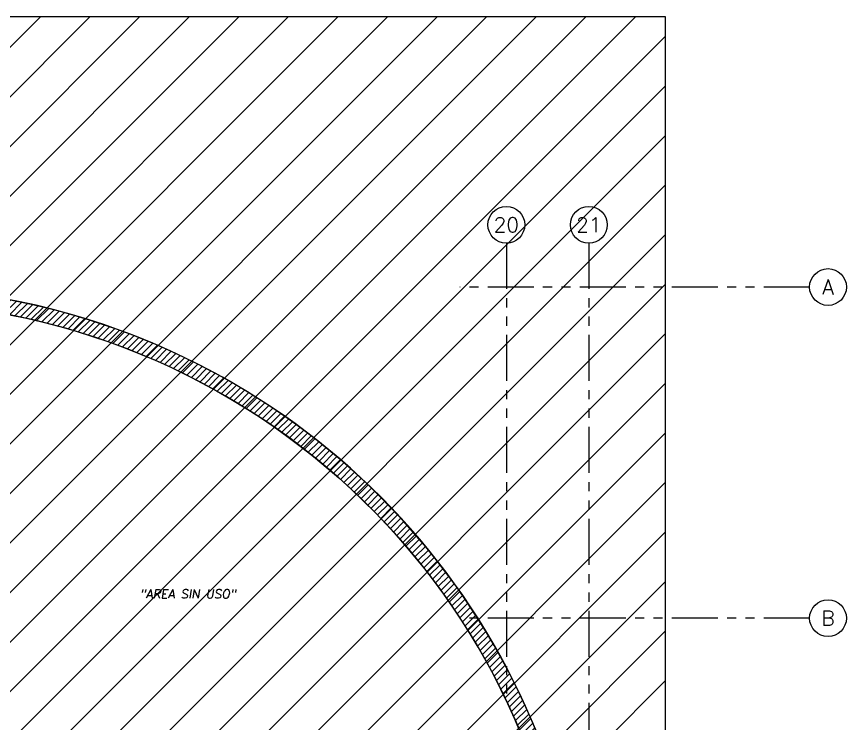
# Model space of a CAD drawing. Header units: millimetres. Extents: x 226317 to 226469, y 8188100 to 8188260.
# Drawn here: x 226457.3 to 226468.58, y 8188206.68 to 8188216.28 of the extents above; entities that cross this region are included whole.
import ezdxf
from ezdxf.enums import TextEntityAlignment as Align

# ---------------------------------------------------------------- set-up
doc = ezdxf.new("R2010")
doc.units = ezdxf.units.MM
for name, pattern in [('HIDDEN2', [0.1875, 0.125, -0.0625]), ('PHANTOM', [2.5, 1.25, -0.25, 0.25, -0.25, 0.25, -0.25]), ('PHANTOM2', [1.25, 0.625, -0.125, 0.125, -0.125, 0.125, -0.125])]:
    doc.linetypes.add(name, pattern=pattern)
for name, color, linetype in [('A-COTAS INT', 8, 'Continuous'), ('A-EJES', 8, 'PHANTOM'), ('A-ESTRUCTURA-HATCH', 8, 'Continuous'), ('A-ESTRUCTURA-MUROS', 8, 'Continuous'), ('A-PROYECCIONES', 8, 'HIDDEN2'), ('A-TEXTO-AMBIENTES', 8, 'Continuous')]:
    doc.layers.add(name, color=color, linetype=linetype)
doc.layers.add('A-MUROS', color=8, linetype='Continuous', lineweight=30)
doc.layers.add('A-ÁREA COMÚN', color=8, linetype='Continuous', plot=False)
doc.styles.add('ROMANS', font='ROMANS.shx', dxfattribs={"oblique": 10})

# ---------------------------------------------------------------- blocks, each defined once
blk = doc.blocks.new('EST P1')
at = {"layer": 'A-ESTRUCTURA-HATCH', "lineweight": 0}
h = blk.add_hatch(dxfattribs=at)
h.set_pattern_fill('ANSI31', color=8, scale=0.02)
h.set_pattern_definition([(45, (-226392.07709, -8188203.05961), (-0.04490128060535, 0.04490128060535), [])])
h.paths.add_polyline_path([(-3.61, 5.05), (-3.61, 4.85), (-44.785, 4.85), (-44.785, -0.15), (-46.99, -0.15), (-46.99, -11.15), (-3.61, -11.15), (-3.61, -11.4), (-47.24, -11.4), (-47.24, 0.15), (-45.035, 0.15), (-45.035, 5.05)])
h.paths.add_polyline_path([(5.876, 4.85), (5.876, 5.05), (35.53, 5.05), (35.53, 4.85)])
h.paths.add_polyline_path([(47.915, 5.05), (35.58, 5.05), (35.58, 4.85), (47.915, 4.85)])
h.paths.add_polyline_path([(51.865, 4.85), (53.376, 4.85), (53.376, 5.05), (51.865, 5.05)])
edge = h.paths.add_edge_path()
edge.add_arc((63.301, -0.15), 9.7, 360, 540)
edge.add_line((53.601, -0.15), (53.801, -0.15))
edge.add_arc((63.301, -0.15), 9.5, 0.9047, 180, ccw=False)
edge.add_line((72.799, 0), (70.351, 0))
edge.add_line((70.351, 0), (70.351, -0.15))
edge.add_line((70.351, -0.15), (73.001, -0.15))
edge = h.paths.add_edge_path(flags=0)
edge.add_arc((63.301, -0.15), 3.3, 0.0009, 49.9947)
edge.add_line((65.422, 2.378), (65.422, -0.15))
edge.add_line((65.422, -0.15), (65.272, -0.15))
edge.add_line((65.272, -0.15), (65.272, 2.496))
edge.add_arc((63.301, -0.15), 3.3, 53.3166, 180)
edge.add_line((60.001, -0.15), (59.801, -0.15))
edge.add_arc((63.301, -0.15), 3.5, 2.4574, 179.9999, ccw=False)
edge.add_line((66.797, 0), (69.451, 0))
edge.add_line((69.451, 0), (69.451, -0.15))
edge.add_line((69.451, -0.15), (66.601, -0.15))
h.paths.add_polyline_path([(-3.56, -11.15), (35.53, -11.15), (35.53, -11.4), (-3.56, -11.4)])
h.paths.add_polyline_path([(35.58, -11.15), (71.88, -11.15), (71.88, -11.4), (35.58, -11.4)])
at = {"layer": 'A-ESTRUCTURA-MUROS', "color": 8, "lineweight": 0}
blk.add_lwpolyline([(73.001, -0.15, 1), (53.601, -0.15), (53.801, -0.15, -0.992136), (72.799, 0), (70.351, 0), (70.351, -0.15)], format="xyb", close=True, dxfattribs=at)
blk = doc.blocks.new('EJES 1P')
at = {"layer": 'A-EJES', "color": 8, "linetype": 'PHANTOM2', "lineweight": 0}
for points in [[(116.89, 5.099), (116.89, -1.121)], [(118.01, 5.099), (118.01, -4.158)], [(121.013, 4.5), (116.257, 4.5)], [(121.013, 0), (116.257, 0)]]:
    blk.add_lwpolyline(points, dxfattribs=at)
at = {"layer": 'A-EJES', "color": 8, "linetype": 'Continuous', "lineweight": 0}
for centre in [(116.89, 5.346), (118.01, 5.346), (121.26, 4.5), (121.26, 0)]:
    blk.add_circle(centre, 0.25, dxfattribs=at)
at = {"layer": 'A-EJES', "color": 8, "linetype": 'Continuous', "lineweight": 0, "style": 'ROMANS'}
for s, p in [('20', (116.89, 5.346)), ('21', (118.01, 5.346)), ('A', (121.26, 4.5)), ('B', (121.26, 0))]:
    blk.add_text(s, height=0.2, dxfattribs=at).set_placement(p, align=Align.MIDDLE_CENTER)
blk = doc.blocks.new('TEXTOSSS')
at = {"layer": 'A-TEXTO-AMBIENTES', "color": 8, "lineweight": 0, "insert": (-8.178, 7.03), "char_height": 0.12, "attachment_point": 5, "style": 'ROMANS'}
blk.add_mtext_dynamic_manual_height_columns('"AREA SIN USO"', width=1.48915, gutter_width=15, heights=[0], dxfattribs=at)
blk = doc.blocks.new('arq. estac.')
at = {"layer": 'A-MUROS', "color": 8, "lineweight": 0}
for radius, start in [(9.7, 0), (9.5, 13.0813)]:
    blk.add_arc((226750.8, 8188207.554), radius, start, 180, dxfattribs=at)
at = {"layer": 'A-ÁREA COMÚN'}
blk.add_lwpolyline([(226723.079, 8188196.305), (226759.38, 8188196.305), (226759.38, 8188201.305), (226760.214, 8188201.305), (226760.51, 8188207.554, 0.750048), (226742.611, 8188212.755), (226735.564, 8188212.754), (226735.564, 8188213.204), (226734.964, 8188213.204), (226734.964, 8188212.754), (226731.089, 8188212.754), (226731.089, 8188213.204), (226730.489, 8188213.204), (226730.489, 8188212.754), (226723.079, 8188212.754)], format="xyb", close=True, dxfattribs=at)
at = {"color": 8, "lineweight": 0}
blk.add_blockref('EST P1', (226687.499, 8188207.704), dxfattribs=at)
at = {"layer": 'A-COTAS INT'}
blk.add_blockref('TEXTOSSS', (226763.231, 8188206.054), dxfattribs=at)
at = {"layer": 'A-PROYECCIONES'}
blk.add_blockref('EJES 1P', (226642.49, 8188212.754), dxfattribs=at)

msp = doc.modelspace()

# ---------------------------------------------------------------- block references
msp.add_blockref('arq. estac.', (-295.422, -4.646))

# ---------------------------------------------------------------- next in the draw order: hatches: boundary and pattern name
at = {"lineweight": 0}
h = msp.add_hatch(dxfattribs=at)
h.set_pattern_fill('ANSI31', color=8, scale=0.15)
h.set_pattern_definition([(45, (223326.37503, 8186568.11445), (-0.336759605, 0.336759605), [])])
h.paths.add_polyline_path([(226466.117, 8188216.283), (226427.607, 8188216.283), (226427.607, 8188191.089), (226466.117, 8188191.089)])
h.paths.add_polyline_path([(226442.121, 8188201.422), (226451.603, 8188201.422), (226451.603, 8188199.643), (226442.121, 8188199.643)], flags=16)
h.paths.add_polyline_path([(226444.612, 8188199.973), (226449.112, 8188199.973), (226449.112, 8188200.361), (226444.612, 8188200.361)], flags=8)
h.paths.add_polyline_path([(226444.692, 8188200.339), (226449.032, 8188200.339), (226449.032, 8188200.727), (226444.692, 8188200.727)], flags=8)
h.paths.add_polyline_path([(226444.526, 8188200.703), (226449.197, 8188200.703), (226449.197, 8188201.091), (226444.526, 8188201.091)], flags=8)

# ---------------------------------------------------------------- next in the draw order: linework, layer by layer
at = {"color": 8, "lineweight": 0}
msp.add_lwpolyline([(226427.607, 8188216.283), (226466.117, 8188216.283), (226466.117, 8188191.089), (226427.607, 8188191.089)], close=True, dxfattribs=at)

doc.saveas('drawing.dxf')
